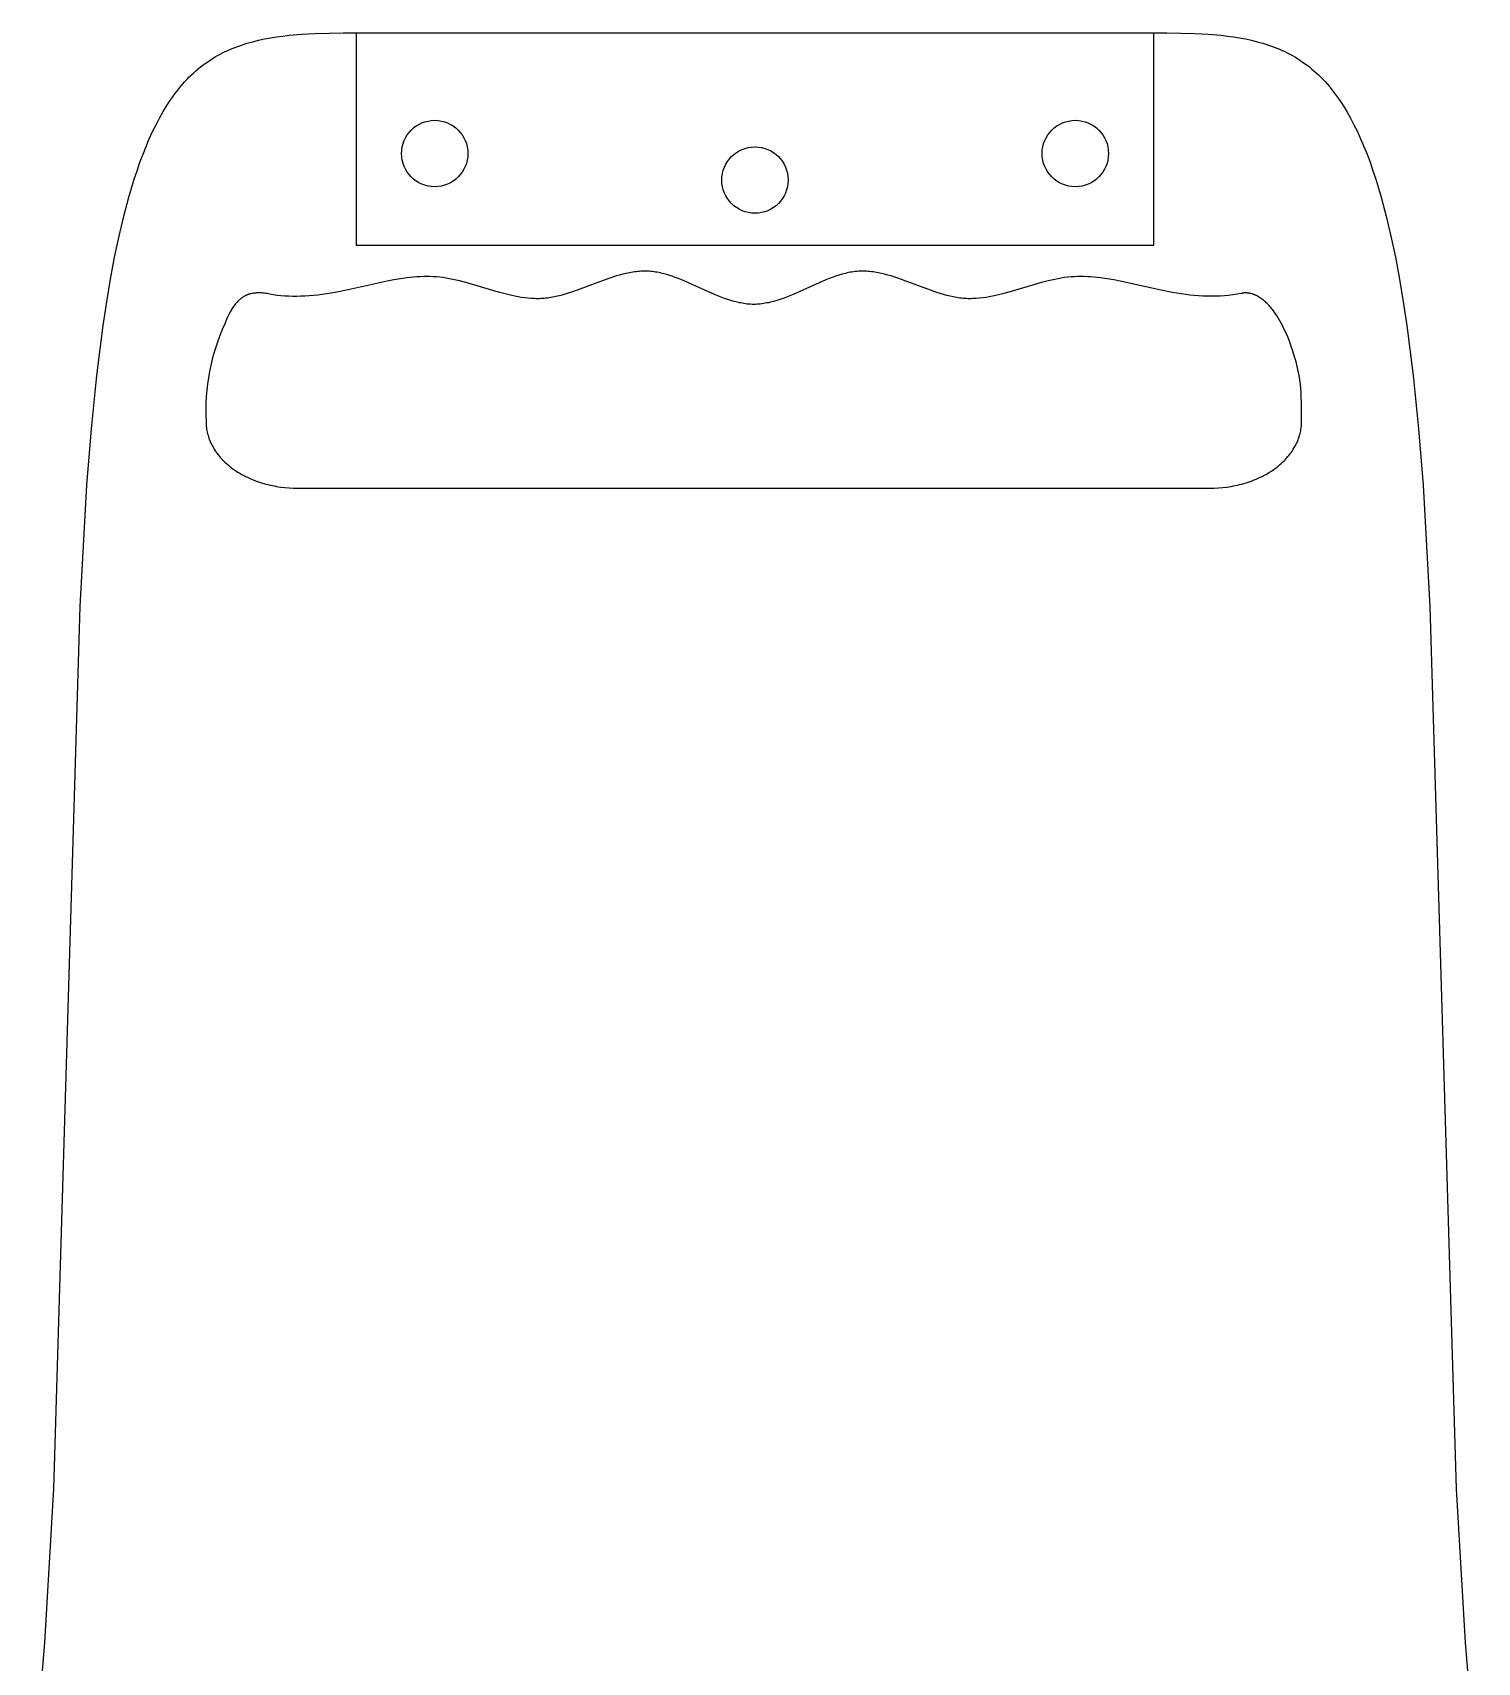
# Model space of a CAD drawing. Extents: x 1189 to 1404, y 0 to 311.
# Drawn here: x 1227.6 to 1365.7, y 155.7 to 311.4 of the extents above; entities that cross this region are included whole.
import ezdxf

# ---------------------------------------------------------------- set-up
doc = ezdxf.new("R2010")
doc.units = 0
doc.layers.add('FAB$CUT', color=1, linetype='CONTINUOUS')
doc.layers.add('FAB$ENGRAVE', color=5, linetype='CONTINUOUS')

msp = doc.modelspace()

# ---------------------------------------------------------------- linework, layer by layer
at = {"layer": 'FAB$CUT'}
msp.add_lwpolyline([(1227.64, 143.3), (1228.81, 157.59), (1229.67, 172.27), (1232.17, 256.56), (1232.83, 268.16), (1233.27, 273.55), (1233.78, 278.64), (1234.38, 283.41), (1234.72, 285.68), (1235.08, 287.85), (1235.47, 289.94), (1235.9, 291.94), (1236.35, 293.85), (1236.83, 295.67), (1237.35, 297.38), (1237.62, 298.2), (1237.9, 299), (1238.19, 299.77), (1238.49, 300.51), (1238.79, 301.23), (1239.11, 301.93), (1239.44, 302.59), (1239.77, 303.23), (1240.12, 303.85), (1240.47, 304.43), (1240.65, 304.71), (1240.84, 304.99), (1241.03, 305.26), (1241.21, 305.52), (1241.41, 305.77), (1241.6, 306.02), (1241.8, 306.26), (1242, 306.49), (1242.2, 306.72), (1242.41, 306.94), (1242.61, 307.15), (1242.82, 307.36), (1243.04, 307.56), (1243.25, 307.75), (1243.47, 307.93), (1243.69, 308.11), (1243.92, 308.28), (1244.14, 308.45), (1244.37, 308.61), (1244.61, 308.77), (1244.84, 308.91), (1245.08, 309.06), (1245.32, 309.19), (1245.56, 309.33), (1245.8, 309.45), (1246.05, 309.57), (1246.3, 309.69), (1246.55, 309.8), (1246.81, 309.91), (1247.07, 310.01), (1247.33, 310.11), (1247.59, 310.2), (1247.86, 310.28), (1248.12, 310.37), (1248.67, 310.52), (1249.22, 310.66), (1249.79, 310.78), (1250.36, 310.89), (1250.94, 310.98), (1251.54, 311.06), (1252.14, 311.13), (1253.38, 311.24), (1254.65, 311.32), (1257.32, 311.38), (1336.01, 311.38), (1338.68, 311.32), (1339.95, 311.24), (1341.19, 311.13), (1341.79, 311.06), (1342.38, 310.98), (1342.97, 310.89), (1343.54, 310.78), (1344.11, 310.66), (1344.66, 310.52), (1345.2, 310.37), (1345.47, 310.28), (1345.74, 310.2), (1346, 310.11), (1346.26, 310.01), (1346.52, 309.91), (1346.77, 309.8), (1347.03, 309.69), (1347.28, 309.57), (1347.52, 309.45), (1347.77, 309.33), (1348.01, 309.19), (1348.25, 309.06), (1348.49, 308.91), (1348.72, 308.77), (1348.95, 308.61), (1349.18, 308.45), (1349.41, 308.28), (1349.63, 308.11), (1349.85, 307.93), (1350.07, 307.75), (1350.29, 307.56), (1350.5, 307.36), (1350.71, 307.15), (1350.92, 306.94), (1351.13, 306.72), (1351.33, 306.49), (1351.53, 306.26), (1351.73, 306.02), (1351.92, 305.77), (1352.11, 305.52), (1352.3, 305.26), (1352.49, 304.99), (1352.67, 304.71), (1352.85, 304.43), (1353.21, 303.85), (1353.56, 303.23), (1353.89, 302.59), (1354.22, 301.93), (1354.53, 301.23), (1354.84, 300.51), (1355.14, 299.77), (1355.43, 299), (1355.71, 298.2), (1355.98, 297.38), (1356.49, 295.67), (1356.98, 293.85), (1357.43, 291.94), (1357.85, 289.94), (1358.25, 287.85), (1358.61, 285.68), (1358.95, 283.41), (1359.55, 278.64), (1360.06, 273.55), (1360.49, 268.16), (1361.15, 256.56), (1363.66, 172.27), (1364.52, 157.59), (1365.69, 143.3)], dxfattribs=at)
msp.add_lwpolyline([(1246, 283.58, 0.120532), (1244.21, 274.22), (1244.21, 274.08), (1244.22, 273.94), (1244.23, 273.8), (1244.25, 273.65), (1244.27, 273.51), (1244.29, 273.36), (1244.32, 273.22), (1244.36, 273.07), (1244.4, 272.92), (1244.44, 272.77), (1244.49, 272.63), (1244.55, 272.48), (1244.61, 272.33), (1244.68, 272.18), (1244.75, 272.03), (1244.82, 271.89), (1244.91, 271.74), (1244.99, 271.6), (1245.09, 271.45), (1245.19, 271.31), (1245.29, 271.17), (1245.4, 271.03), (1245.51, 270.89), (1245.63, 270.75), (1245.76, 270.61), (1245.89, 270.48), (1246.02, 270.35), (1246.16, 270.22), (1246.31, 270.1), (1246.46, 269.97), (1246.61, 269.85), (1246.77, 269.73), (1246.93, 269.62), (1247.09, 269.51), (1247.26, 269.4), (1247.44, 269.3), (1247.61, 269.19), (1247.79, 269.1), (1247.98, 269), (1248.16, 268.91), (1248.35, 268.82), (1248.54, 268.74), (1248.73, 268.66), (1248.93, 268.58), (1249.12, 268.51), (1249.32, 268.44), (1249.52, 268.38), (1249.72, 268.32), (1249.93, 268.26), (1250.13, 268.21), (1250.33, 268.16), (1250.53, 268.12), (1250.74, 268.08), (1250.94, 268.04), (1251.14, 268.01), (1251.35, 267.98), (1251.75, 267.93), (1252.15, 267.9), (1252.55, 267.88), (1252.93, 267.87), (1340.16, 267.87), (1340.55, 267.88), (1340.95, 267.9), (1341.35, 267.93), (1341.75, 267.98), (1341.95, 268.01), (1342.16, 268.04), (1342.36, 268.08), (1342.56, 268.12), (1342.77, 268.16), (1342.97, 268.21), (1343.17, 268.26), (1343.37, 268.32), (1343.58, 268.38), (1343.77, 268.44), (1343.97, 268.51), (1344.17, 268.58), (1344.36, 268.66), (1344.56, 268.74), (1344.75, 268.82), (1344.94, 268.91), (1345.12, 269), (1345.31, 269.1), (1345.49, 269.19), (1345.66, 269.3), (1345.83, 269.4), (1346, 269.51), (1346.17, 269.62), (1346.33, 269.73), (1346.49, 269.85), (1346.64, 269.97), (1346.79, 270.1), (1346.94, 270.22), (1347.08, 270.35), (1347.21, 270.48), (1347.34, 270.61), (1347.46, 270.75), (1347.58, 270.89), (1347.7, 271.03), (1347.81, 271.17), (1347.91, 271.31), (1348.01, 271.45), (1348.1, 271.6), (1348.19, 271.74), (1348.27, 271.89), (1348.35, 272.03), (1348.42, 272.18), (1348.49, 272.33), (1348.55, 272.48), (1348.61, 272.63), (1348.66, 272.77), (1348.7, 272.92), (1348.74, 273.07), (1348.78, 273.22), (1348.81, 273.36), (1348.83, 273.51), (1348.85, 273.65), (1348.87, 273.8), (1348.88, 273.94), (1348.88, 274.08), (1348.89, 274.22), (1348.87, 276.12), (1348.86, 276.55), (1348.84, 276.97), (1348.81, 277.39), (1348.77, 277.8), (1348.72, 278.21), (1348.65, 278.62), (1348.57, 279.05), (1348.47, 279.49), (1348.36, 279.95), (1348.22, 280.43), (1348.06, 280.95), (1347.87, 281.5), (1347.72, 281.9), (1347.56, 282.32), (1347.37, 282.75), (1347.27, 282.97), (1347.17, 283.2), (1347.06, 283.42), (1346.94, 283.64), (1346.82, 283.87), (1346.69, 284.09), (1346.55, 284.31), (1346.41, 284.52), (1346.26, 284.73), (1346.11, 284.94), (1346.03, 285.04), (1345.95, 285.13), (1345.87, 285.23), (1345.78, 285.32), (1345.7, 285.41), (1345.61, 285.5), (1345.52, 285.59), (1345.43, 285.67), (1345.34, 285.75), (1345.25, 285.82), (1345.16, 285.9), (1345.07, 285.97), (1344.97, 286.03), (1344.88, 286.09), (1344.78, 286.15), (1344.69, 286.21), (1344.64, 286.23), (1344.59, 286.26), (1344.54, 286.28), (1344.49, 286.3), (1344.44, 286.32), (1344.4, 286.35), (1344.35, 286.36), (1344.3, 286.38), (1344.25, 286.4), (1344.2, 286.42), (1344.15, 286.43), (1344.1, 286.44), (1344.05, 286.46), (1344.01, 286.47), (1343.96, 286.48), (1343.91, 286.49), (1343.86, 286.5), (1343.81, 286.5), (1343.76, 286.51), (1343.71, 286.51), (1343.67, 286.52), (1343.62, 286.52), (1343.57, 286.52), (1343.52, 286.52), (1343.47, 286.52), (1343.43, 286.52), (1343.38, 286.52), (1343.33, 286.51), (1343.29, 286.51), (1343.24, 286.5), (1343.19, 286.49), (1343.15, 286.48), (1342.74, 286.4), (1342.33, 286.34), (1341.92, 286.29), (1341.51, 286.25), (1341.1, 286.22), (1340.69, 286.2), (1340.28, 286.2), (1339.87, 286.2), (1339.46, 286.22), (1339.04, 286.24), (1338.63, 286.28), (1338.22, 286.32), (1337.8, 286.37), (1337.39, 286.43), (1336.56, 286.57), (1335.31, 286.82), (1331.56, 287.66), (1330.94, 287.78), (1330.31, 287.88), (1329.69, 287.97), (1329.37, 288), (1329.06, 288.03), (1328.75, 288.05), (1328.43, 288.07), (1328.12, 288.08), (1327.81, 288.09), (1327.49, 288.08), (1327.18, 288.07), (1326.87, 288.05), (1326.55, 288.02), (1326.24, 287.98), (1325.93, 287.93), (1325.61, 287.88), (1325.3, 287.81), (1324.99, 287.75), (1324.68, 287.67), (1324.05, 287.51), (1320.93, 286.58), (1320.3, 286.42), (1319.68, 286.27), (1319.36, 286.2), (1319.05, 286.14), (1318.74, 286.09), (1318.43, 286.05), (1318.11, 286.01), (1317.8, 285.99), (1317.49, 285.98), (1317.33, 285.97), (1317.18, 285.97), (1317.02, 285.97), (1316.86, 285.98), (1316.71, 285.99), (1316.55, 286), (1316.4, 286.02), (1316.24, 286.03), (1316.08, 286.06), (1315.93, 286.08), (1315.61, 286.14), (1315.3, 286.2), (1314.99, 286.28), (1314.68, 286.36), (1314.36, 286.46), (1314.05, 286.56), (1313.43, 286.77), (1310.93, 287.72), (1310.3, 287.94), (1309.68, 288.14), (1309.36, 288.23), (1309.05, 288.31), (1308.74, 288.39), (1308.43, 288.45), (1308.11, 288.51), (1307.96, 288.53), (1307.8, 288.55), (1307.64, 288.57), (1307.49, 288.58), (1307.33, 288.59), (1307.18, 288.6), (1307.02, 288.6), (1306.86, 288.6), (1306.71, 288.59), (1306.55, 288.59), (1306.39, 288.57), (1306.24, 288.56), (1306.08, 288.54), (1305.93, 288.52), (1305.77, 288.49), (1305.61, 288.46), (1305.46, 288.43), (1305.3, 288.39), (1304.99, 288.31), (1304.68, 288.22), (1304.36, 288.11), (1304.05, 288), (1303.74, 287.89), (1303.42, 287.76), (1302.8, 287.49), (1300.3, 286.37), (1299.67, 286.12), (1299.36, 286), (1299.05, 285.89), (1298.74, 285.79), (1298.42, 285.7), (1298.11, 285.63), (1297.96, 285.59), (1297.8, 285.56), (1297.64, 285.53), (1297.49, 285.5), (1297.33, 285.48), (1297.17, 285.46), (1297.02, 285.45), (1296.86, 285.44), (1296.71, 285.43), (1296.55, 285.43), (1296.39, 285.43), (1296.24, 285.44), (1296.08, 285.45), (1295.92, 285.46), (1295.77, 285.48), (1295.61, 285.5), (1295.46, 285.53), (1295.3, 285.56), (1295.14, 285.59), (1294.99, 285.63), (1294.67, 285.7), (1294.36, 285.79), (1294.05, 285.89), (1293.74, 286), (1293.42, 286.12), (1292.8, 286.37), (1290.3, 287.49), (1289.67, 287.76), (1289.36, 287.89), (1289.05, 288), (1288.74, 288.11), (1288.42, 288.22), (1288.11, 288.31), (1287.8, 288.39), (1287.64, 288.43), (1287.49, 288.46), (1287.33, 288.49), (1287.17, 288.52), (1287.02, 288.54), (1286.86, 288.56), (1286.7, 288.57), (1286.55, 288.59), (1286.39, 288.59), (1286.23, 288.6), (1286.08, 288.6), (1285.92, 288.6), (1285.77, 288.59), (1285.61, 288.58), (1285.45, 288.57), (1285.3, 288.55), (1285.14, 288.53), (1284.98, 288.51), (1284.67, 288.45), (1284.36, 288.39), (1284.05, 288.31), (1283.73, 288.23), (1283.42, 288.14), (1282.8, 287.94), (1282.17, 287.72), (1279.67, 286.77), (1279.05, 286.56), (1278.73, 286.46), (1278.42, 286.36), (1278.11, 286.28), (1277.8, 286.2), (1277.48, 286.14), (1277.17, 286.08), (1277.01, 286.06), (1276.86, 286.03), (1276.7, 286.02), (1276.55, 286), (1276.39, 285.99), (1276.23, 285.98), (1276.08, 285.97), (1275.92, 285.97), (1275.77, 285.97), (1275.61, 285.98), (1275.3, 285.99), (1274.98, 286.01), (1274.67, 286.05), (1274.36, 286.09), (1274.05, 286.14), (1273.73, 286.2), (1273.42, 286.27), (1272.8, 286.42), (1272.17, 286.58), (1269.05, 287.51), (1268.42, 287.67), (1268.11, 287.75), (1267.8, 287.81), (1267.48, 287.88), (1267.17, 287.93), (1266.86, 287.98), (1266.54, 288.02), (1266.23, 288.05), (1265.92, 288.07), (1265.61, 288.08), (1265.29, 288.09), (1264.98, 288.08), (1264.67, 288.07), (1264.35, 288.05), (1264.04, 288.03), (1263.73, 288), (1263.41, 287.97), (1262.79, 287.88), (1262.16, 287.78), (1261.53, 287.66), (1257.79, 286.82), (1256.54, 286.57), (1255.71, 286.43), (1254.89, 286.32), (1254.48, 286.28), (1254.07, 286.24), (1253.67, 286.21), (1253.27, 286.2), (1252.88, 286.19), (1252.49, 286.19), (1252.11, 286.2), (1251.74, 286.22), (1251.37, 286.25), (1251.01, 286.29), (1250.83, 286.31), (1250.66, 286.34), (1250.48, 286.37), (1250.31, 286.41), (1250.05, 286.46), (1249.94, 286.48), (1249.81, 286.49), (1249.68, 286.51), (1249.53, 286.52), (1249.46, 286.52), (1249.38, 286.53), (1249.3, 286.53), (1249.22, 286.53), (1249.13, 286.52), (1249.05, 286.52), (1248.96, 286.51), (1248.87, 286.5), (1248.78, 286.49), (1248.69, 286.48), (1248.59, 286.46), (1248.5, 286.44), (1248.41, 286.42), (1248.36, 286.41), (1248.31, 286.39), (1248.27, 286.38), (1248.22, 286.36), (1248.17, 286.34), (1248.13, 286.33), (1248.08, 286.31), (1248.03, 286.29), (1247.99, 286.27), (1247.94, 286.24), (1247.9, 286.22), (1247.86, 286.2), (1247.81, 286.17), (1247.77, 286.15), (1247.73, 286.12), (1247.68, 286.09), (1247.64, 286.06), (1247.6, 286.03), (1247.56, 286), (1247.52, 285.97), (1247.48, 285.93), (1247.44, 285.9), (1247.4, 285.87), (1247.36, 285.83), (1247.28, 285.76), (1247.21, 285.68), (1247.14, 285.6), (1247.07, 285.52), (1247, 285.44), (1246.94, 285.35), (1246.87, 285.27), (1246.81, 285.18), (1246.75, 285.09), (1246.69, 284.99), (1246.64, 284.9), (1246.53, 284.71), (1246.43, 284.52), (1246.33, 284.33), (1246.24, 284.14)], format="xyb", close=True, dxfattribs=at)
for centre in [(1266.06, 299.84), (1327.27, 299.84), (1296.66, 297.3)]:
    msp.add_circle(centre, 3.17, dxfattribs=at)
at = {"layer": 'FAB$ENGRAVE'}
for p, q in [((1258.56, 311.39), (1258.56, 291.07)), ((1334.76, 291.07), (1334.76, 311.39)), ((1258.56, 291.07), (1334.76, 291.07))]:
    msp.add_line(p, q, dxfattribs=at)

doc.saveas('drawing.dxf')
